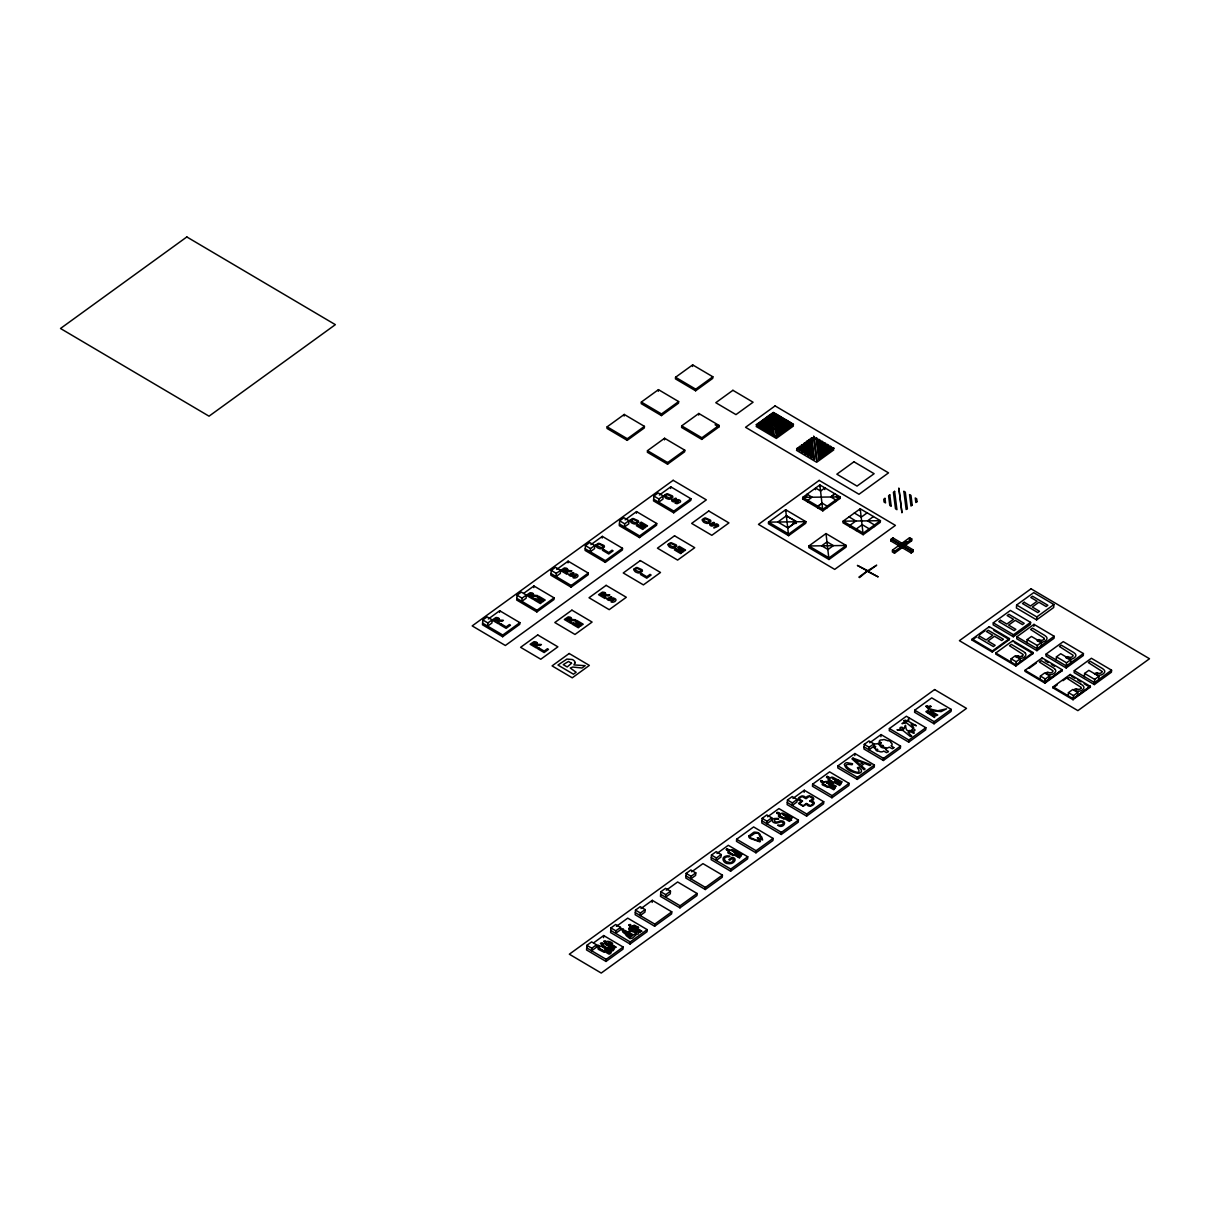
<?xml version="1.0" encoding="UTF-8"?>
<svg xmlns="http://www.w3.org/2000/svg" width="1210" height="1210" viewBox="0 0 1210 1210"><rect width="100%" height="100%" fill="white"/><g stroke="black" fill="none" stroke-linecap="round" stroke-linejoin="round"><path stroke-width="1.5" d="M492.137 619.853L487.857 622.953L487.645 626.099L491.925 623.014L492.137 619.853L487.101 616.873L482.82 619.974L482.488 624.799L502.664 636.717L519.755 624.33L519.877 622.651L499.7 610.732L488.295 618.991M499.579 612.411L499.7 610.732M502.664 636.717L502.77 635.038L519.877 622.651M526.35 595.063L522.07 598.163L521.858 601.325L526.123 598.224L526.35 595.063L521.298 592.083L517.033 595.184L516.685 600.024L536.862 611.927L553.968 599.54L554.089 597.861L533.913 585.958L523.93 593.187M533.792 587.621L533.913 585.958M536.862 611.927L536.983 610.264L554.089 597.861M560.563 570.273L556.282 573.374L556.055 576.535L560.336 573.434L560.563 570.273L555.511 567.293L551.231 570.394L550.898 575.234L571.075 587.152L588.181 574.75L588.302 573.086L568.125 561.168L556.721 569.426M568.004 562.847L568.125 561.168M571.075 587.152L571.196 585.474L588.302 573.086M594.76 545.498L590.495 548.599L590.268 551.745L594.549 548.659L594.76 545.498L589.724 542.519L585.443 545.619L585.111 550.444L605.287 562.363L622.394 549.975L622.5 548.296L602.323 536.378L590.919 544.636M607.148 426.827L607.027 428.446L627.203 440.349L644.31 427.962L644.416 426.359L624.239 414.44L607.148 426.827L627.324 438.746L627.203 440.349M602.217 538.057L602.323 536.378M605.287 562.363L605.393 560.684L622.5 548.296M596.53 944.798L591.796 948.232L591.614 950.758L596.348 947.339L596.53 944.798L591.614 941.909L586.88 945.328L586.563 949.956L606.013 961.436L622.999 949.139L623.15 947.052L603.684 935.557L593.777 942.741M624.133 416.043L624.239 414.44M628.973 520.708L624.693 523.809L624.481 526.97L628.746 523.87L628.973 520.708L623.936 517.729L619.656 520.829L619.308 525.669L639.485 537.573L656.591 525.185L656.712 523.506L636.536 511.603L625.131 519.861M603.548 937.644L603.684 935.557M641.345 402.053L641.239 403.656L661.416 415.575L678.523 403.172L678.629 401.569L658.452 389.65L641.345 402.053L661.522 413.956L661.416 415.575M636.415 513.267L636.536 511.603M606.013 961.436L606.165 959.348L623.15 947.052M620.564 927.389L615.83 930.823L615.663 933.349L620.397 929.915L620.564 927.389L615.663 924.485L610.914 927.919L610.596 932.532L630.062 944.027L647.032 931.715L647.184 929.628L627.733 918.148L616.404 926.346M639.485 537.573L639.606 535.909L656.712 523.506M647.486 450.664L647.38 452.268L667.557 464.186L684.663 451.784L684.769 450.18L664.592 438.262L647.486 450.664L667.663 462.568L667.557 464.186M658.346 391.269L658.452 389.65M663.186 495.918L658.905 499.019L658.679 502.18L662.959 499.08L663.186 495.918L658.134 492.939L653.869 496.039L653.521 500.88L673.698 512.798L690.804 500.395L690.925 498.732L670.748 486.813L659.344 495.071M664.487 439.88L664.592 438.262M630.062 944.027L630.198 941.94L647.184 929.628M645.142 909.587L640.408 913.021L640.226 915.547L644.96 912.113L645.142 909.587L640.226 906.683L635.492 910.117L635.174 914.73L654.625 926.225L671.611 913.913L671.762 911.826L652.296 900.346L640.982 908.544M675.558 377.263L675.452 378.866L695.629 390.785L712.72 378.397L712.841 376.779L692.664 364.875L675.558 377.263L695.735 389.181L695.629 390.785M670.627 488.492L670.748 486.813M673.698 512.798L673.819 511.119L690.925 498.732M681.699 425.875L681.593 427.478L701.77 439.396L718.876 427.009L718.982 425.391L698.805 413.487L681.699 425.875L701.876 437.778L701.77 439.396M652.16 902.433L652.296 900.346M692.543 366.479L692.664 364.875M654.625 926.225L654.776 924.137L671.762 911.826M670.461 891.226L665.727 894.659L665.561 897.2L670.295 893.766L670.461 891.226L665.561 888.337L660.826 891.77L660.494 896.383L679.959 907.863L696.945 895.566L697.081 893.479L677.63 881.984L666.302 890.197M698.699 415.09L698.805 413.487M679.959 907.863L680.096 905.776L697.081 893.479M695.795 872.879L691.061 876.312L690.88 878.838L695.614 875.405L695.795 872.879L690.88 869.975L686.146 873.408L685.828 878.036L705.279 889.516L722.264 877.22L722.415 875.117L702.949 863.637L691.636 871.835M705.279 889.516L705.43 887.429L722.415 875.117M721.13 854.532L716.396 857.966L716.214 860.491L720.948 857.058L721.13 854.532L716.214 851.628L711.48 855.062L711.162 859.675L730.613 871.17L747.598 858.858L747.75 856.771L728.284 845.291L716.97 853.489M730.613 871.17L730.764 869.082L747.75 856.771M736.633 839.241L736.482 841.328L755.947 852.808L772.933 840.511L773.069 838.424L753.618 826.929L736.633 839.241L756.084 850.721L755.947 852.808M771.783 817.824L767.049 821.257L766.868 823.783L771.602 820.35L771.783 817.824L766.868 814.92L762.134 818.353L761.816 822.981L781.267 834.461L798.252 822.165L798.403 820.078L778.938 808.582L767.624 816.78M785.547 511.361L785.653 509.743L805.83 521.661L805.724 523.264L788.617 535.667L768.441 523.748L768.547 522.13L785.653 509.743L788.617 535.667M815.479 489.672L815.585 487.993L820.637 491.033L824.917 487.872L840.042 496.871L839.922 498.49L822.815 510.877L802.638 498.959L802.759 497.355L819.866 484.953L824.902 487.933M781.267 834.461L781.418 832.374L798.403 820.078M807.69 501.938L807.811 500.259L812.076 497.174L807.04 494.194L806.919 495.873L802.638 498.959M797.118 799.477L792.384 802.911L792.202 805.436L796.936 802.003L797.118 799.477L792.202 796.573L787.468 800.007L787.15 804.62L806.601 816.115L823.587 803.803L823.723 801.716L804.272 790.236L792.958 798.434M817.778 507.897L817.899 506.219L822.165 503.118L827.216 506.173L827.096 507.776M819.745 486.571L819.866 484.953L822.815 510.877M824.797 489.551L824.917 487.872M804.121 792.323L804.272 790.236M806.601 816.115L806.752 814.028L823.723 801.716M812.621 784.186L812.47 786.273L831.935 797.768L848.906 785.456L849.057 783.369L829.606 771.874L812.621 784.186L832.072 795.666L831.935 797.768M828.971 559.489L826.006 533.565L808.9 545.967L808.794 547.57L828.971 559.489L846.062 547.101L846.183 545.483L826.006 533.565M835.656 501.575L835.762 499.911L830.726 496.932L835.006 493.831L830.726 496.992M849.934 526.879L850.055 525.216L855.924 520.95M837.955 765.839L837.804 767.927L857.255 779.406L874.24 767.11L874.391 765.023L854.925 753.527L837.955 765.839L857.406 777.319L857.255 779.406M856.241 530.615L856.362 528.936L862.231 524.671L869.173 528.83L869.052 530.449M860.098 510.393L860.219 508.79L867.147 512.874M863.169 534.699L860.219 508.79L843.113 521.177L842.992 522.796L863.169 534.699L880.275 522.312L880.396 520.693L867.162 512.813L861.278 517.139L854.336 512.98M854.789 755.615L854.925 753.527M874.391 526.577L874.512 524.898M873.907 743.832L869.173 747.266L868.992 749.792L873.726 746.373L873.907 743.832L868.992 740.943L864.258 744.362L863.94 748.99L883.391 760.47L900.376 748.173L900.527 746.086L881.061 734.591L869.748 742.789M890.999 541.082L891.12 539.236L892.935 537.921L913.111 549.839L912.99 551.669L911.175 552.985L890.999 541.082L892.814 539.766L892.935 537.921M892.496 550.096L892.36 551.942L894.508 553.212L911.614 540.809L911.75 538.979L909.602 537.709L892.496 550.096L894.644 551.367L894.508 553.212M880.925 736.678L881.061 734.591M883.391 760.47L883.542 758.383L900.527 746.086M889.41 728.541L889.259 730.628L908.725 742.123L925.71 729.811L925.847 727.724L906.396 716.244L889.41 728.541L908.861 740.036L908.725 742.123M909.602 537.709L909.466 539.554L911.614 540.809M911.175 552.985L911.296 551.155L913.111 549.839M914.745 710.194L914.594 712.282L934.044 723.777L951.03 711.465L951.181 709.378L931.73 697.883L914.745 710.194L934.196 721.689L934.044 723.777M972.084 640.105L972.159 639.077L989.266 626.674L1009.442 638.593L1009.367 639.621L992.26 652.024L972.084 640.105L976.364 637.005M989.19 627.718L989.266 626.674M993.304 622.832L993.168 624.844L1013.33 636.747L1030.436 624.36L1030.587 622.364L1010.41 610.445L993.304 622.832L1013.481 634.751L1013.33 636.747M992.26 652.024L992.336 650.98L1009.442 638.593M995.785 653.022L995.709 654.05L1015.886 665.969L1032.992 653.582L1033.068 652.538L1012.891 640.635L995.785 653.022L1015.961 664.94L1033.068 652.538M1010.91 661.946L1011.121 658.784L1015.402 655.699L1020.438 658.663L1020.227 661.825M1012.815 641.663L1012.891 640.635M1016.627 605.015L1016.415 607.98L1036.592 619.898L1053.698 607.511L1053.91 604.531L1033.733 592.628L1016.627 605.015L1036.804 616.934L1036.592 619.898M1016.884 636.762L1016.748 638.759L1036.925 650.678L1054.031 638.29L1054.167 636.279L1033.99 624.375L1016.884 636.762L1037.061 648.681L1054.167 636.279M1015.886 665.969L1016.173 661.764L1020.438 658.663M1062.244 670.854L1062.32 669.826L1042.143 657.907L1025.036 670.295L1024.976 671.323L1045.153 683.242L1045.44 679.052L1040.388 676.072L1044.669 672.972L1049.72 675.951L1049.494 679.112M1026.957 642.722L1027.184 639.561L1031.465 636.46L1041.553 642.419L1041.326 645.58M1033.854 626.372L1033.99 624.375M1036.925 650.678L1037.272 645.505L1041.553 642.419M1040.177 679.233L1040.388 676.072M1042.067 658.936L1042.143 657.907M1046.136 654.035L1046 656.047L1066.176 667.95L1083.283 655.563L1083.419 653.566L1063.242 641.648L1046.136 654.035L1066.312 665.954L1083.419 653.566M1049.388 679.052L1049.599 675.891L1045.334 678.991L1044.971 683.151L1062.078 670.748L1062.153 669.72L1045.047 682.107L1025.036 670.295M1068.233 695.795L1068.445 692.634L1072.726 689.534L1077.777 692.513L1073.482 695.614L1073.194 699.803L1053.018 687.9L1053.093 686.856L1070.2 674.469L1090.376 686.388L1090.301 687.416L1084.1 683.756M1056.224 659.995L1056.436 656.833L1060.716 653.733L1070.805 659.692L1070.578 662.853M1066.176 667.95L1066.524 662.793L1070.805 659.692M1070.124 675.498L1070.2 674.469M1074.298 670.658L1074.147 672.654L1094.324 684.573L1111.43 672.185L1111.566 670.189L1091.39 658.27L1074.298 670.658L1094.475 682.576L1111.566 670.189M1077.55 695.674L1077.762 692.513M1084.372 676.617L1084.599 673.456L1088.864 670.355L1098.952 676.314L1098.741 679.476M1094.324 684.573L1094.687 679.415L1098.952 676.314M607.284 598.663L610.778 596.772A2.39 1.543 4 0 1 611.776 596.999L608.842 599.071L612.623 598.3A2.48 1.603 4 0 1 613.122 598.239M671.898 500.123L675.392 498.233A2.39 1.543 4 0 1 676.39 498.459L673.456 500.532L677.237 499.76A2.344 1.512 4 0 1 677.857 499.67L678.492 499.7A2.269 1.467 4 0 1 679.097 499.851L680.08 500.411A1.936 1.255 4 0 1 680.398 500.819L680.459 500.94A2.541 1.633 4 0 1 680.307 502.12L677.101 503.708L675.089 503.194L678.402 502.226L678.568 500.94L673.94 501.878A2.178 1.407 4 0 1 673.032 501.681A2.435 1.573 4 0 1 672.397 501.333A2.027 1.316 4 0 1 671.943 500.758M709.907 524.308L713.401 522.417A2.39 1.543 4 0 1 714.399 522.644L711.465 524.716L716.501 523.885A2.269 1.467 4 0 1 717.106 524.036L718.09 524.595A1.936 1.255 4 0 1 718.407 525.004L718.468 525.14A2.48 1.603 4 0 1 718.407 526.184C705.294 531.689 725.622 522.266 711.949 526.063A2.178 1.407 4 0 1 711.041 525.866A2.435 1.573 4 0 1 710.406 525.518A2.027 1.316 4 0 1 709.952 524.958A2.39 1.543 4 0 1 709.877 524.641M931.08 706.474L930.324 705.778L927.299 707.578L929.038 710.179L927.586 710.693A9.453 6.111 4 0 0 925.862 711.692L934.589 717.5L934.332 716.396L937.72 715.019L930.566 710.754L941.108 711.616L946.553 708.833L937.841 710.769L930.188 709.075L929.023 707.805L930.747 706.67M1065.647 657.62L1067.78 656.576A8.772 5.672 4 0 0 1069.02 657.075L1069.564 657.227A2.889 1.875 4 0 0 1070.063 657.302A2.435 1.573 4 0 0 1071.939 656.97A3.706 2.405 4 0 0 1072.272 656.743L1072.726 656.349A2.48 1.603 4 0 0 1073.058 655.654A1.603 1.044 4 0 0 1073.073 655.245L1059.461 646.518L1061.321 645.172L1072.559 651.827A12.221 7.895 4 0 1 1075.357 653.99A4.659 3.01 4 0 1 1075.766 655.926A7.29 4.719 4 0 1 1074.389 657.711A9.604 6.216 4 0 1 1073.769 658.119L1073.285 658.406A6.458 4.174 4 0 1 1072.786 658.633A5.445 3.524 4 0 1 1072.045 658.905A4.144 2.677 4 0 1 1070.26 659.117A5.112 3.312 4 0 1 1069.111 658.996M1037.091 640.74L1038.921 639.53A8.772 5.672 4 0 0 1040.161 640.045L1040.706 640.181A2.889 1.875 4 0 0 1041.205 640.271A2.435 1.573 4 0 0 1043.081 639.939A3.706 2.405 4 0 0 1043.413 639.712L1043.867 639.319M1080.772 688.46L1080.318 688.853A2.662 1.724 4 0 1 1078.11 689.458M627.324 438.746L644.416 426.359M661.522 413.956L678.629 401.569M695.735 389.181L712.841 376.779M667.663 462.568L684.769 450.18M701.876 437.778L718.982 425.391M756.265 424.816L773.371 412.398L793.548 424.332L776.442 436.734L756.265 424.816L757.188 425.33L757.052 424.226M793.427 426.011L776.321 438.413L756.159 426.495M786.424 515.762L777.864 522.009L787.952 527.968L796.513 521.782L786.424 515.823L796.513 521.707L787.967 527.908M817.884 506.279L822.936 509.259L840.042 496.871L802.759 497.355L817.899 506.219L822.165 503.194M873.454 516.534L867.57 520.86L874.512 524.958M901.208 545.196L903.023 543.88M906.623 541.611L900.921 545.74L903.068 547.011M867.116 571.165L858.873 577.14L859.584 577.563L867.721 570.727L857.391 565.418L878.173 576.898L867.842 571.589M867.721 570.727L876.69 565.176L868.447 571.15M894.644 551.367L911.75 538.979M901.087 547.041L902.902 545.725L892.814 539.766M979.208 634.947L984.91 630.818M1036.804 616.934L1053.91 604.531M1013.481 634.751L1030.587 622.364M756.084 850.721L773.069 838.424M832.072 795.666L849.057 783.369M857.406 777.319L874.391 765.023M908.861 740.036L925.847 727.724M934.196 721.689L951.181 709.378M1029.241 668.238L1036.38 663.065M1045.213 682.213L1062.32 669.826M1053.018 687.9L1057.298 684.799M1063 680.67L1067.28 677.57M1090.376 686.388L1073.27 698.775L1053.093 686.856M792.671 523.431L796.392 523.385M613.243 598.209L613.878 598.239A2.269 1.467 4 0 1 614.483 598.39L615.451 598.95A1.936 1.255 4 0 1 615.784 599.373L615.83 599.495A2.48 1.603 4 0 1 615.784 600.538C615.164 602.565 609.371 602.883 611.413 600.916A3.07 1.981 4 0 0 611.927 601.083L614.211 599.736L609.326 600.417A2.178 1.407 4 0 1 608.418 600.22A2.435 1.573 4 0 1 607.783 599.873A2.027 1.316 4 0 1 607.329 599.313M599.933 544.394L602.64 545.997A1.996 1.286 4 0 1 602.807 546.436A1.966 1.27 4 0 1 602.58 547.117A2.193 1.422 4 0 1 602.156 547.464L601.99 547.54A1.77 1.149 4 0 1 601.43 547.707L597.589 546.103A2.012 1.301 4 0 1 597.422 545.665A1.966 1.27 4 0 1 597.755 544.863L598.058 544.636A1.966 1.27 4 0 1 599.237 544.334M1097.924 673.153L1098.468 673.304A2.889 1.875 4 0 0 1098.952 673.38A2.662 1.724 4 0 0 1101.16 672.836L1101.629 672.442A2.48 1.603 4 0 0 1101.947 671.747M1077.066 689.186L1077.611 689.337A2.889 1.875 4 0 0 1078.11 689.413M1068.248 658.8L1066.539 658.104M757.384 833.115C752.923 833.236 754.798 834.098 749.671 836.594A3.237 2.087 4 0 0 750.533 837.819L759.487 841.328L757.294 837.683L762.194 839.377L759.426 835.732A3.872 2.496 4 0 0 757.399 833.1M611.837 944.057C615.285 943.785 606.346 938.93 605.544 942.787A2.329 1.497 4 0 1 607.042 943.225L614.06 948.292L615.088 947.793L610.475 944.965L616.162 947.324L608.252 942.121L611.685 943.981M1017.156 657.59L1015.689 656.833L1017.822 655.79M1037.681 641.058L1039.39 641.754A5.112 3.312 4 0 0 1041.402 642.087A4.144 2.677 4 0 0 1043.186 641.86A5.445 3.524 4 0 0 1043.928 641.602A6.458 4.174 4 0 0 1044.427 641.361L1044.911 641.088A9.604 6.216 4 0 0 1045.531 640.665A7.29 4.719 4 0 0 1046.907 638.88A4.659 3.01 4 0 0 1046.468 636.974A12.221 7.895 4 0 0 1043.67 634.811L1032.463 628.141L1030.602 629.487L1044.215 638.214A1.603 1.044 4 0 1 1044.2 638.623A2.48 1.603 4 0 1 1043.867 639.319M779.028 816.78L784.08 818.913L780.117 815.994L789.359 821.393L790.357 820.667L785.048 817.476L791.673 820.229L782.477 814.164L790.871 818.867L792.429 817.733L783.566 813.438A1.649 1.074 4 0 0 781.282 813.498L778.847 815.253A1.649 1.074 4 0 0 779.028 816.765M776.442 436.704L772.766 412.837M715.08 424.77L718.876 427.009M836.14 496.251L839.922 498.49M901.042 543.91L903.189 545.165M904.339 546.572L912.99 551.669M891.12 539.236L911.296 551.155M848.997 516.851L855.924 521.011M1027.184 639.561L1037.272 645.505M1056.436 656.833L1066.524 662.793M1084.599 673.456L1094.687 679.415M993.849 630.455L1009.367 639.621M1014.373 642.57L1032.992 653.582M1045.183 660.766L1048.284 662.596M1051.384 664.441L1054.485 666.271M1071.682 676.42L1074.783 678.25M1077.883 680.08L1080.999 681.911M1080.606 683.922L1069.368 677.282L1067.507 678.629L1081.12 687.356A1.603 1.044 4 0 1 1081.105 687.764A2.48 1.603 4 0 1 1080.772 688.46M1011.121 658.784L1016.173 661.764M1068.445 692.634L1073.497 695.614M972.159 639.077L992.336 650.98M653.869 496.039L658.905 499.019M653.642 499.201L673.819 511.119M619.656 520.829L624.693 523.809M619.429 523.99L639.606 535.909M585.443 545.619L590.495 548.599M585.232 548.78L605.393 560.684M864.258 744.362L869.173 747.266M864.076 746.903L883.542 758.383M551.231 570.394L556.282 573.374M551.019 573.555L571.196 585.474M517.033 595.184L522.07 598.163M516.806 598.345L536.983 610.264M482.82 619.974L487.857 622.953M787.468 800.007L792.384 802.911M787.286 802.533L806.752 814.028M482.593 623.135L502.77 635.038M762.134 818.353L767.049 821.257M761.967 820.879L781.418 832.374M711.48 855.062L716.396 857.966M711.298 857.587L730.764 869.082M686.146 873.408L691.061 876.312M685.979 875.934L705.43 887.429M660.826 891.77L665.727 894.659M660.645 894.296L680.096 905.776M635.492 910.117L640.408 913.021M635.311 912.642L654.776 924.137M610.914 927.919L615.83 930.823M610.747 930.445L630.198 941.94M586.88 945.328L591.796 948.232M586.699 947.869L606.165 959.348M605.333 592.991L605.091 592.764A3.222 2.087 4 0 0 604.486 592.401L602.701 592.129A1.724 1.119 4 0 0 602.247 592.219L598.542 594.7L604.955 598.481L606.074 597.68L603.639 595.925A3.297 2.133 4 0 1 604.259 595.577L608.509 595.91L609.825 594.957L605.136 594.639L605.635 593.777A1.966 1.27 4 0 0 605.333 592.991M792.641 423.757L792.777 424.861M791.204 422.925L791.567 425.738M789.782 422.078L790.357 426.616M788.36 421.231L789.147 427.493M786.923 420.399L787.937 428.37M785.502 419.552L786.727 429.248M784.08 418.705L785.517 430.125M782.643 417.873L784.307 431.002M781.221 417.027L783.097 431.879M779.8 416.18L781.887 432.757M778.363 415.348L780.677 433.634M776.941 414.501L779.467 434.511M775.519 413.654L778.257 435.388M774.082 412.807L777.047 436.265M771.557 413.714L774.309 435.434L772.887 434.587L770.346 414.576M769.136 415.454L771.451 433.755L770.029 432.908L767.927 416.331M766.716 417.208L768.607 432.061L767.17 431.229L765.522 418.085M764.312 418.962L765.748 430.382L764.327 429.535L763.102 419.84M761.892 420.717L762.89 428.688L761.468 427.856L760.682 421.594M759.472 422.471L760.046 427.009L758.61 426.162L758.262 423.349M569.229 574.992A2.435 1.573 4 0 1 569.154 574.674M569.32 575.113A2.027 1.316 4 0 0 569.774 575.688A2.435 1.573 4 0 0 570.409 576.036A2.178 1.407 4 0 0 571.317 576.232L576.202 575.552L573.918 576.898A3.07 1.981 4 0 1 573.404 576.731C571.362 578.652 576.989 578.38 577.699 576.474A2.541 1.633 4 0 0 577.836 575.294L577.775 575.173A1.936 1.255 4 0 0 577.442 574.765L576.474 574.205A2.269 1.467 4 0 0 575.869 574.054L575.234 574.024A2.344 1.512 4 0 0 574.614 574.115L570.833 574.886L573.752 572.814A2.39 1.543 4 0 0 572.769 572.587L569.275 574.478A2.314 1.497 4 0 0 569.245 574.795M599.222 544.349A2.012 1.301 4 0 1 599.918 544.409M671.852 500.637A2.435 1.573 4 0 1 671.807 499.972M607.239 599.192A2.435 1.573 4 0 1 607.193 598.527M709.786 524.505A2.435 1.573 4 0 1 709.816 524.172M1097.53 673.017A10.179 6.579 4 0 1 1096.668 672.654L1094.551 673.698L1097.152 674.877A5.127 3.312 4 0 0 1099.164 675.21A4.144 2.677 4 0 0 1100.949 674.968A5.082 3.282 4 0 0 1101.448 674.817A6.443 4.174 4 0 0 1102.174 674.484L1102.658 674.212A7.562 4.885 4 0 0 1104.685 672.004A4.659 3.01 4 0 0 1104.231 670.083A12.221 7.895 4 0 0 1101.433 667.92L1090.21 661.265L1088.35 662.611L1101.962 671.338A1.603 1.044 4 0 1 1101.947 671.747M1017.822 655.79A8.772 5.672 4 0 0 1019.062 656.304L1019.606 656.44A2.889 1.875 4 0 0 1020.106 656.516A2.435 1.573 4 0 0 1021.981 656.198M1018.291 658.013A5.112 3.312 4 0 0 1020.302 658.346A4.144 2.677 4 0 0 1022.087 658.119A5.445 3.524 4 0 0 1022.828 657.847A6.458 4.174 4 0 0 1023.327 657.62L1023.811 657.348A9.604 6.216 4 0 0 1024.416 656.924A7.29 4.719 4 0 0 1025.793 655.139A4.659 3.01 4 0 0 1025.369 653.234M1021.966 656.183A3.706 2.405 4 0 0 1022.314 655.971L1022.768 655.578A2.48 1.603 4 0 0 1023.1 654.882A1.603 1.044 4 0 0 1023.115 654.474L1009.503 645.747L1011.363 644.401L1022.601 651.04A12.221 7.895 4 0 1 1025.399 653.218M1055.226 669.493A4.659 3.01 4 0 1 1055.665 671.414A7.29 4.719 4 0 1 1054.288 673.199A9.604 6.216 4 0 1 1053.653 673.607L1053.169 673.894A6.458 4.174 4 0 1 1052.685 674.121A5.445 3.524 4 0 1 1051.944 674.378A4.144 2.677 4 0 1 1050.159 674.605A5.112 3.312 4 0 1 1048.147 674.273L1045.546 673.108L1047.663 672.064A8.772 5.672 4 0 0 1048.919 672.563L1049.463 672.715A2.889 1.875 4 0 0 1049.962 672.79A2.435 1.573 4 0 0 1051.838 672.457A3.706 2.405 4 0 0 1052.155 672.231L1052.624 671.837A2.48 1.603 4 0 0 1052.942 671.142A1.603 1.044 4 0 0 1052.957 670.733L1039.36 662.006L1041.205 660.66L1052.458 667.3A12.221 7.895 4 0 1 1055.256 669.478M1076.673 689.05A10.179 6.579 4 0 1 1075.826 688.687L1073.693 689.73L1076.295 690.895A5.127 3.312 4 0 0 1078.307 691.228A4.144 2.677 4 0 0 1080.091 691.001A5.082 3.282 4 0 0 1080.591 690.834A6.443 4.174 4 0 0 1081.332 690.517L1081.816 690.229A7.562 4.885 4 0 0 1083.827 688.036A4.659 3.01 4 0 0 1083.373 686.115A12.221 7.895 4 0 0 1080.575 683.952M772.192 820.456L772.903 821.968A4.659 3.01 4 0 0 773.961 822.649L775.126 823.027A2.874 1.86 4 0 0 776.442 823.133L781.116 821.892A1.921 1.24 4 0 1 781.947 821.983C786.5 824.449 779.164 825.644 777.652 825.175C783.127 829.667 788.587 820.441 780.299 820.834C774.113 824.645 771.632 818.247 778.756 818.989A4.598 2.98 4 0 0 777.304 818.399L773.901 818.565A4.674 3.025 4 0 0 772.797 819.276L772.192 820.456M844.444 764.599C845.76 770.105 852.793 772.419 857.845 773.296A4.008 2.586 4 0 0 860.189 772.827L861.459 771.738L861.354 769.923L858.934 767.261L857.391 767.669C866.587 780.662 833.176 761.619 852.037 764.75L852.581 763.752L847.015 762.648A3.222 2.087 4 0 0 845.911 762.966L845.291 763.313A3.615 2.329 4 0 0 844.444 764.599M748.733 836.065L748.854 836.927A4.069 2.632 4 0 0 749.58 837.955L751.425 838.984A6.776 4.386 4 0 0 752.983 839.407L759.91 841.873L760.409 841.026L757.899 838.197L762.633 839.982L761.755 837.017A23.141 14.974 4 0 0 760.319 835.581A4.779 3.086 4 0 0 757.112 832.389L754.737 832.117A2.571 1.664 4 0 0 753.648 832.359L748.733 836.065M916.212 725.667L911.085 724.094L913.686 727.497L912.869 727.981L906.532 722.884L901.949 723.61L907.5 721.175L908.846 718.029L908.604 721.462L916.212 725.667M613.001 950.576L611.7 950.954L603.73 945.721A2.45 1.588 4 0 0 602.051 945.282L604.35 943.618A1.558 1.013 4 0 1 606.543 943.588L610.445 946.205L605.484 944.299L614.166 949.472L613.077 950.107L607.904 947.37L613.001 950.576M726.484 849.39L727.603 849.511L726.484 849.39M777.077 812.878L778.181 812.999L777.077 812.878M820.773 781.161L821.892 781.282L820.773 781.161M826.657 776.896L827.776 777.017L826.657 776.896M911.584 736.013L910.313 736.497L903.008 730.507L896.988 729.751L902.736 729.6L904.233 728.526C906.925 719.844 904.021 731.203 908.634 730.764C912.4 729.01 917.679 736.134 911.13 731.929L908.075 732.277L911.584 736.013M629.881 927.389C630.622 932.456 637.489 925.423 632.18 928.372L631.181 927.601L632.074 927.979L631.907 926.86L633.616 926.255L635.008 927.647L633.783 928.978L639.772 932.456L640.68 931.806L635.855 928.917L641.92 931.307L633.526 925.968L638.653 927.51L634.267 925.136L629.881 927.389M883.013 745.496L882.634 746.51A1.891 1.225 4 0 1 881.984 745.345L883.013 745.496M877.583 749.429L877.205 750.442A1.891 1.225 4 0 1 876.554 749.277L877.583 749.429M737.661 852.339L742.033 854.517L740.429 855.44L731.944 850.691L741.14 856.196L740.081 856.982L734.53 854.033L739.673 857.935L729.554 852.536L733.547 855.485L728.465 853.322A1.664 1.074 4 0 1 728.269 851.795L730.719 850.01A1.664 1.074 4 0 1 733.033 849.965L737.661 852.339M831.951 784.11L836.322 786.288L834.718 787.211L826.233 782.462L835.429 787.967L834.371 788.754L828.82 785.804L834.098 788.935L833.826 789.752L823.844 784.307L827.837 787.256L822.755 785.093A1.664 1.074 4 0 1 822.558 783.566L825.008 781.781A1.664 1.074 4 0 1 827.322 781.736L831.951 784.11M837.834 779.845L842.221 781.917L840.602 782.946L832.117 778.196L841.328 783.702L840.254 784.488L834.718 781.539L839.997 784.67L839.71 785.487L829.742 780.042L833.599 783.142L828.638 780.828A1.664 1.074 4 0 1 828.457 779.3L830.907 777.516A1.664 1.074 4 0 1 833.221 777.47L837.834 779.845M724.14 859.13L726.015 861.702L730.613 862.609A4.583 2.964 4 0 0 732.02 862.065L733.729 859.66L732.005 858.646L729.811 860.219L728.798 859.629L731.989 857.315C738.251 858.208 733.804 863.743 730.22 863.622A4.553 2.949 4 0 1 728.677 863.637C723.489 864.182 720.116 856.846 726.544 855.954A3.781 2.435 4 0 1 727.966 855.833L729.963 856.302L728.586 856.907A2.904 1.875 4 0 0 727.558 856.801A2.738 1.77 4 0 0 726.862 856.877L725.864 857.24A4.417 2.859 4 0 0 724.941 857.845L724.14 859.13M1073.043 698.639L1072.967 699.667L1090.074 687.28L1090.134 686.251L1073.043 698.639M778.771 422.547L775.05 426.525L779.542 429.172L777.485 430.669L765.627 423.666L772.373 419.386A4.22 2.723 4 0 1 774.067 419.295A3.812 2.465 4 0 1 774.793 419.401L778.771 422.547M627.279 934.559L630.607 937.024L627.309 935.602A1.891 1.225 4 0 1 627.082 933.878L628.398 932.925L626.447 933.5A2.723 1.754 4 0 0 626.765 935.995L629.911 938.627L632.527 938.113L636.838 934.09L638.033 934.18L638.774 932.456L630.168 929.719L628.777 928.191L629.533 932.108L630.652 931.004L636.294 932.895L633.39 934.997L630.168 933.016L628.232 933.666L632.482 935.663L631.302 936.525L629.351 934.332L627.279 934.559M728.087 849.496C725.244 851.81 726.484 847.06 728.087 849.496M778.665 812.984C775.308 815.237 777.425 810.488 778.665 812.984M822.376 781.267C819.457 783.717 820.728 778.771 822.376 781.267M828.26 777.001C825.069 779.391 826.899 774.445 828.26 777.001M599.631 946.205C596.212 949.396 596.666 942.666 599.631 946.205M600.493 943.482C602.656 946.885 604.334 940.866 600.508 943.392M603.73 941.441C606.104 944.45 606.83 938.99 603.745 941.35M621.259 929.431C623.422 932.653 624.95 926.905 621.274 929.356M628.701 925.181C631.363 928.418 631.802 922.428 628.701 925.181M729.494 850.101C727.104 853.02 727.467 848.028 729.494 850.101M780.057 813.589C777.682 816.463 778.03 811.456 780.057 813.589M823.783 781.872C821.65 784.73 821.363 779.905 823.783 781.872M829.667 777.606C827.262 780.51 827.595 775.474 829.667 777.606M903.87 720.827C906.184 724.125 907.485 718.135 903.87 720.827M925.892 706.322C927.752 709.362 929.477 704.038 925.907 706.247M888.412 751.546L886.491 752.635L883.739 751.062A3.146 2.042 4 0 1 881.273 751.864A2.904 1.875 4 0 1 878.929 751.168A2.586 1.664 4 0 1 875.768 749.187A1.86 1.195 4 0 1 874.785 748.249A2.526 1.633 4 0 1 874.119 745.874A2.299 1.482 4 0 1 874.437 744.301A2.299 1.482 4 0 1 876.811 743.923A2.526 1.633 4 0 1 878.097 743.515A3.615 2.344 4 0 0 879.231 744.694A2.949 1.906 4 0 0 880.078 745.572A3.69 2.39 4 0 0 884.011 747.977A3.978 2.571 4 0 0 886.597 748.642A3.131 2.027 4 0 1 885.644 749.686L888.412 751.546M607.465 948.746C591.403 942.439 616.737 952.996 610.127 953.057C595.078 945.343 615.376 954.478 608.781 954.024C583.356 938.658 616.934 959.031 598.587 949.442A1.679 1.089 4 0 1 598.405 947.899L600.871 946.114A1.679 1.089 4 0 1 603.215 946.084L607.465 948.746M798.615 803.5L803.198 806.299L806.586 803.939C808.764 809.944 819.926 801.943 810.609 801.02C819.2 799.296 807.433 792.535 805.86 798.222C803.622 792.293 792.565 800.203 801.822 801.141L798.676 803.425M809.823 800.959L813.649 803.379L810.473 805.678L806.389 803.44L803.137 805.769L799.402 803.561L802.593 801.05L798.797 798.781L801.958 796.482L806.041 798.721L809.293 796.392L813.044 798.6L809.823 800.959M875.571 746.721L875.178 747.795A1.891 1.225 4 0 1 874.951 746.071L875.571 746.721M881.001 742.789L880.593 743.863A1.891 1.225 4 0 1 880.381 742.138L881.001 742.789M893.842 747.629L892.299 748.748L889.168 747.13A3.146 2.042 4 0 1 886.703 747.931A2.904 1.875 4 0 1 884.359 747.236A2.586 1.664 4 0 1 881.198 745.254A1.86 1.195 4 0 1 880.23 744.362A2.526 1.633 4 0 1 879.549 741.942A2.299 1.482 4 0 1 879.867 740.369A2.299 1.482 4 0 1 882.241 739.991A2.526 1.633 4 0 1 885.917 740.187A1.86 1.195 4 0 1 887.459 740.732A2.586 1.664 4 0 1 890.787 742.592A2.904 1.875 4 0 1 892.072 744.044A3.146 2.042 4 0 1 891.074 745.753L893.842 747.629M499.201 619.157L498.702 620.019L503.39 620.337L502.074 621.29L497.839 620.972A3.297 2.133 4 0 0 497.219 621.305L499.639 623.059L498.535 623.861L492.122 620.08L495.828 617.599A1.724 1.119 4 0 1 496.281 617.508L498.051 617.781A3.222 2.087 4 0 1 498.656 618.144L498.913 618.37A1.966 1.27 4 0 1 499.216 619.157M533.413 594.367L533.217 595.184L537.603 595.562L536.287 596.515L532.037 596.182A3.297 2.133 4 0 0 531.417 596.53L533.852 598.269L532.733 599.086L526.32 595.29L530.025 592.809A1.724 1.119 4 0 1 530.494 592.718L532.264 592.991A3.222 2.087 4 0 1 532.869 593.354L533.126 593.596A1.966 1.27 4 0 1 533.413 594.367M537.21 643.342L536.726 644.204L541.399 644.537L540.083 645.49L535.848 645.157A3.297 2.133 4 0 0 535.228 645.505L537.663 647.244L536.544 648.061L530.131 644.264L533.837 641.784A1.724 1.119 4 0 1 534.291 641.693L536.06 641.966A3.222 2.087 4 0 1 536.665 642.328L536.922 642.57A1.966 1.27 4 0 1 537.225 643.342M567.626 569.577L567.127 570.439L571.816 570.772L570.5 571.725L566.25 571.392A3.297 2.133 4 0 0 565.63 571.74L568.065 573.495L566.945 574.296L560.533 570.5L564.238 568.034A1.724 1.119 4 0 1 564.692 567.944L566.477 568.216A3.222 2.087 4 0 1 567.082 568.579L567.324 568.806A1.966 1.27 4 0 1 567.626 569.577M571.423 618.552L570.923 619.414L575.612 619.747L574.296 620.7L570.046 620.367A3.297 2.133 4 0 0 569.426 620.715L571.861 622.454L570.757 623.271L564.329 619.475L568.034 617.009A1.724 1.119 4 0 1 568.503 616.903L570.273 617.191A3.222 2.087 4 0 1 570.878 617.554L571.135 617.781A1.966 1.27 4 0 1 571.423 618.552M575.083 662.823L573.873 664.895L585.186 665.682L582.01 667.996L572.738 667.043L570.258 668.026L576.141 672.246L573.449 674.197L557.961 665.046L566.915 659.072L572.3 659.51A7.759 5.021 4 0 1 573.752 660.388L574.599 661.235A4.764 3.086 4 0 1 574.947 661.84A4.598 2.964 4 0 1 575.083 662.823M628.913 932.108L625.857 933.061L623.271 931.942L625.358 933.908L622.515 931.549L624.678 930.308L626.583 931.579L623.891 931.231L628.913 932.108M497.733 619.338L495.934 620.866L494.3 619.898L496.478 618.582L497.733 619.338M531.946 594.549L530.146 596.076L528.513 595.123L530.691 593.808L531.946 594.549M535.743 643.523L533.943 645.051L532.309 644.098L534.487 642.782L535.743 643.523M566.144 569.774L564.359 571.302L562.726 570.333L564.904 569.018L566.144 569.774M569.955 618.749L568.155 620.276L566.522 619.308L568.7 617.992L569.955 618.749M571.528 663.277L567.188 666.967L563.255 664.638L568.503 661.447L571.528 663.277M604.153 593.959L602.368 595.486L600.735 594.518L602.913 593.202L604.153 593.959M775.686 423.092L773.054 425.345L769.666 423.349L772.479 421.503L775.171 421.927A1.83 1.195 4 0 1 775.625 422.517A1.981 1.286 4 0 1 775.686 423.092M596.001 544.893L595.955 544.999A3.948 2.556 4 0 0 595.88 545.831L597.059 547.404A8.788 5.687 4 0 0 598.118 548.054L599.631 548.629A3.827 2.48 4 0 0 600.795 548.78L601.173 548.78A3.176 2.057 4 0 0 602.232 548.599L604.229 547.162A3.116 2.012 4 0 0 604.365 546.466A3.781 2.435 4 0 0 603.971 545.468L599.041 543.32A3.176 2.057 4 0 0 597.982 543.487L596.001 544.893M630.213 520.103L630.153 520.224A3.948 2.556 4 0 0 630.092 521.056L631.257 522.614A8.788 5.687 4 0 0 632.316 523.264L633.843 523.839A3.827 2.48 4 0 0 635.008 523.99L635.386 523.99A3.176 2.057 4 0 0 636.445 523.824L638.441 522.372A3.116 2.012 4 0 0 638.577 521.676A3.781 2.435 4 0 0 638.184 520.693L633.254 518.53A3.176 2.057 4 0 0 632.195 518.712L630.213 520.103M664.426 495.314L664.366 495.435A3.948 2.556 4 0 0 664.305 496.266L665.47 497.839A8.788 5.687 4 0 0 666.529 498.49L668.056 499.049A3.827 2.48 4 0 0 669.206 499.216L669.599 499.201A3.176 2.057 4 0 0 670.658 499.034L672.639 497.597A3.116 2.012 4 0 0 672.79 496.886A3.781 2.435 4 0 0 672.397 495.903L667.466 493.756A3.176 2.057 4 0 0 666.408 493.922L664.426 495.314M634.01 569.078L633.964 569.199A3.948 2.556 4 0 0 633.889 570.031L635.068 571.589A8.788 5.687 4 0 0 636.127 572.239L637.64 572.814A3.827 2.48 4 0 0 638.804 572.965L639.183 572.965A3.176 2.057 4 0 0 640.241 572.799L642.238 571.347A3.116 2.012 4 0 0 642.374 570.651A3.781 2.435 4 0 0 641.981 569.668L637.05 567.505A3.176 2.057 4 0 0 635.991 567.687L634.01 569.078M668.222 544.288L668.162 544.409A3.948 2.556 4 0 0 668.101 545.241L669.266 546.814A8.788 5.687 4 0 0 670.325 547.464L671.852 548.024A3.827 2.48 4 0 0 673.017 548.19L673.395 548.175A3.176 2.057 4 0 0 674.454 548.009L676.451 546.572A3.116 2.012 4 0 0 676.587 545.861A3.781 2.435 4 0 0 676.193 544.878L671.263 542.73A3.176 2.057 4 0 0 670.204 542.897L668.222 544.288M702.435 519.514L702.375 519.619A3.948 2.556 4 0 0 702.314 520.451L703.479 522.024A8.788 5.687 4 0 0 704.538 522.675L706.065 523.249A3.827 2.48 4 0 0 707.215 523.401L707.608 523.401A3.176 2.057 4 0 0 708.667 523.219L710.648 521.782A3.116 2.012 4 0 0 710.799 521.087A3.781 2.435 4 0 0 710.406 520.088L705.475 517.94A3.176 2.057 4 0 0 704.417 518.107L702.435 519.514M632.104 519.952L631.968 520.073A1.966 1.27 4 0 0 631.62 520.875A2.012 1.301 4 0 0 631.802 521.328L635.643 522.917A1.77 1.149 4 0 0 636.203 522.765L636.369 522.675A2.193 1.422 4 0 0 636.793 522.342A1.966 1.27 4 0 0 637.02 521.661A1.996 1.286 4 0 0 636.838 521.207L634.146 519.619A2.012 1.301 4 0 0 633.435 519.559A1.966 1.27 4 0 0 632.27 519.861L632.104 519.952M186.824 236.948L60.5 328.485L209.027 416.18L335.351 324.658L186.824 236.948M732.897 390.301L715.791 402.703L735.967 414.606L753.074 402.219L732.897 390.301M775.096 405.894L745.557 427.296L858.994 494.27L888.533 472.868L775.096 405.894M673.168 480.294L472.187 625.903L505.356 645.49L706.337 499.866L673.168 480.294M500.91 623.8L499.791 624.602L506.128 628.353L510.484 625.192L509.41 624.557L506.158 626.901L500.91 623.8M535.501 598.738L534.003 599.827L540.341 603.563L541.278 602.883L536.317 599.903L542.322 602.126L543.214 601.476L539.252 597.77L544.243 600.72L545.196 600.039L538.858 596.303L537.361 597.377L540.779 600.599L535.501 598.738M603.533 549.446L602.414 550.247L608.751 553.998L613.107 550.837L612.033 550.202L608.796 552.546L603.533 549.446M637.851 524.58L636.354 525.669L642.692 529.405L643.644 528.725L638.668 525.745L644.673 527.968L645.565 527.318L641.602 523.612L646.609 526.562L647.547 525.881L641.224 522.145L639.712 523.219L643.13 526.441L637.851 524.58M537.709 634.932L520.602 647.32L540.779 659.238L557.886 646.836L537.709 634.932M571.922 610.142L554.815 622.53L574.992 634.448L592.098 622.061L571.922 610.142M606.134 585.353L589.028 597.755L609.205 609.659L626.311 597.271L606.134 585.353M640.332 560.578L623.241 572.965L643.417 584.884L660.509 572.481L640.332 560.578M674.545 535.788L657.438 548.175L677.615 560.094L694.721 547.691L674.545 535.788M708.758 510.998L691.651 523.401L711.828 535.304L728.934 522.917L708.758 510.998M797.39 448.169L796.619 448.728L797.526 449.258L797.39 448.169M799.81 446.414L798.6 447.292L798.963 450.105L800.385 450.952L799.81 446.414M802.23 444.66L801.02 445.537L801.807 451.799L803.243 452.631L802.23 444.66M804.65 442.905L803.44 443.783L804.665 453.478L806.087 454.325L804.65 442.905M807.07 441.151L805.86 442.028L807.524 455.157L808.946 456.004L807.07 441.151M809.49 439.396L808.28 440.274L810.367 456.851L811.804 457.683L809.49 439.396M811.91 437.642L810.7 438.519L813.226 458.53L814.648 459.377L811.91 437.642M813.725 436.326L816.795 460.632L813.725 436.326M813.604 437.959L796.498 450.347L816.674 462.265L833.781 449.878L813.604 437.959M538.919 647.985L537.8 648.802L544.137 652.538L548.493 649.377L547.419 648.741L544.167 651.101L538.919 647.985M573.51 622.923L572.012 624.012L578.35 627.748L579.288 627.067L574.327 624.088L580.331 626.311L581.223 625.676L577.261 621.97L582.267 624.92L583.205 624.224L576.867 620.488L575.37 621.577L578.788 624.799L573.51 622.923M641.542 573.631L640.423 574.447L646.76 578.183L651.116 575.022L650.042 574.387L646.805 576.746L641.542 573.631M675.861 548.765L674.363 549.854L680.701 553.59L681.654 552.909L676.677 549.93L682.682 552.153L683.574 551.503L679.612 547.812L684.618 550.762L685.571 550.066L679.233 546.33L677.721 547.419L681.139 550.641L675.861 548.765M819.82 458.454L818.61 459.316L815.858 437.596L817.279 438.443L819.82 458.454M822.24 456.699L821.03 457.577L818.716 439.275L820.138 440.122L822.24 456.699M824.66 454.945L823.45 455.822L821.56 440.969L822.997 441.801L824.66 454.945M827.065 453.19L825.87 454.068L824.418 442.648L825.84 443.495L827.065 453.19M829.485 451.436L828.275 452.313L827.277 444.327L828.699 445.174L829.485 451.436M831.905 449.681L830.695 450.559L830.12 446.021L831.557 446.868L831.905 449.681M833.902 448.245L833.115 448.804L832.979 447.7L833.902 448.245M569.184 653.506L552.078 665.893L572.254 677.812L589.346 665.409L569.184 653.506M819.2 480.385L758.473 524.384L834.703 569.381L895.415 525.397L819.2 480.385M853.957 461.781L836.851 474.184L857.028 486.087L874.134 473.7L853.957 461.781M805.83 521.661L788.723 534.049L768.547 522.13L805.83 521.661M884.949 498.369L883.739 499.246L884.087 502.074L885.523 502.906L884.949 498.369M889.773 494.86L888.579 495.737L889.804 505.432L891.226 506.279L889.773 494.86M894.614 491.366L893.403 492.243L895.506 508.805L896.928 509.652L894.614 491.366M898.848 488.295L901.919 512.601L898.848 488.295M827.065 541.868L821.711 545.801L828.018 549.521L833.372 545.589L827.065 541.868M846.183 545.483L829.077 557.87L808.9 545.967L846.183 545.483M880.396 520.693L863.29 533.096L843.113 521.177L880.396 520.693M907.364 508.654L906.154 509.531L903.84 491.245L905.277 492.092L907.364 508.654M912.204 505.145L910.994 506.022L909.557 494.618L910.979 495.45L912.204 505.145M917.044 501.651L915.834 502.528L915.259 497.976L916.681 498.822L917.044 501.651M1031.026 588.786L959.409 640.68L1077.883 710.633L1149.5 658.739L1031.026 588.786M1024.204 602.277L1022.48 603.533L1037.787 612.562L1039.511 611.307L1032.281 607.042L1038.891 602.247L1046.121 606.528L1047.845 605.272L1032.538 596.227L1030.814 597.483L1037.121 601.219L1030.512 605.998L1024.204 602.277M1000.549 620.337L998.81 621.592L1014.116 630.622L1015.856 629.366L1008.611 625.101L1015.22 620.322L1022.465 624.587L1024.189 623.332L1008.883 614.302L1007.159 615.557L1013.466 619.278L1006.856 624.058L1000.549 620.337M979.813 636.279L978.088 637.534L993.395 646.563L995.119 645.308L987.889 641.043L994.484 636.248L1001.729 640.529L1003.453 639.273L988.147 630.244L986.422 631.484L992.729 635.22L986.12 639.999L979.813 636.279M934.604 689.564L569.335 954.206L601.234 973.052L966.503 708.394L934.604 689.564M852.99 758.095L851.946 758.851L864.046 769.757L865.09 769L861.323 765.764L864.545 763.434L869.884 765.522L870.928 764.765L852.99 758.095M930.142 711.616L928.388 712.887L927.072 712.115L930.142 711.616M931.125 712.206L929.371 713.476L930.853 714.354L932.623 713.083L931.125 712.206M862.594 762.708L860.008 764.569L854.033 759.366L862.594 762.708M933.606 713.658L931.851 714.944L933.334 715.821L935.103 714.535L933.606 713.658M670.582 497.885L670.416 497.976A1.77 1.149 4 0 1 669.856 498.142L665.999 496.539A2.012 1.301 4 0 1 665.833 496.085A1.966 1.27 4 0 1 667.617 494.799A2.012 1.301 4 0 1 668.343 494.845L671.051 496.418A1.996 1.286 4 0 1 671.217 496.871A1.966 1.27 4 0 1 671.005 497.552A2.193 1.422 4 0 1 670.582 497.885M708.591 522.085L708.425 522.16A1.966 1.27 4 0 1 707.835 522.312L704.008 520.723A2.012 1.301 4 0 1 703.842 520.285A1.966 1.27 4 0 1 705.627 518.984A2.012 1.301 4 0 1 706.353 519.029L709.06 520.618A1.996 1.286 4 0 1 709.226 521.056A1.966 1.27 4 0 1 709.015 521.737A2.193 1.422 4 0 1 708.591 522.085M674.378 546.86L674.212 546.95A1.785 1.149 4 0 1 673.652 547.117L669.811 545.513A2.012 1.301 4 0 1 669.644 545.06A1.966 1.27 4 0 1 671.414 543.774A2.012 1.301 4 0 1 672.14 543.819L674.847 545.392A1.996 1.286 4 0 1 675.029 545.846A1.966 1.27 4 0 1 674.802 546.527A2.193 1.422 4 0 1 674.378 546.86M640.181 571.649L639.999 571.74A1.785 1.149 4 0 1 639.44 571.891L635.598 570.288A2.012 1.301 4 0 1 635.432 569.849A1.966 1.27 4 0 1 637.201 568.564A2.012 1.301 4 0 1 637.927 568.609L640.65 570.182A1.996 1.286 4 0 1 640.816 570.636A1.966 1.27 4 0 1 640.589 571.317A2.193 1.422 4 0 1 640.181 571.649M931.534 709.589L930.747 709.877L931.534 709.589M900.618 729.025A1.573 1.013 4 0 0 903.114 728.405A1.573 1.013 4 0 0 900.921 727.27A1.573 1.013 4 0 0 900.618 729.025M912.446 730.795A1.573 1.013 4 0 0 914.941 730.19A1.573 1.013 4 0 0 912.748 729.055A1.573 1.013 4 0 0 912.446 730.795"/></g></svg>
